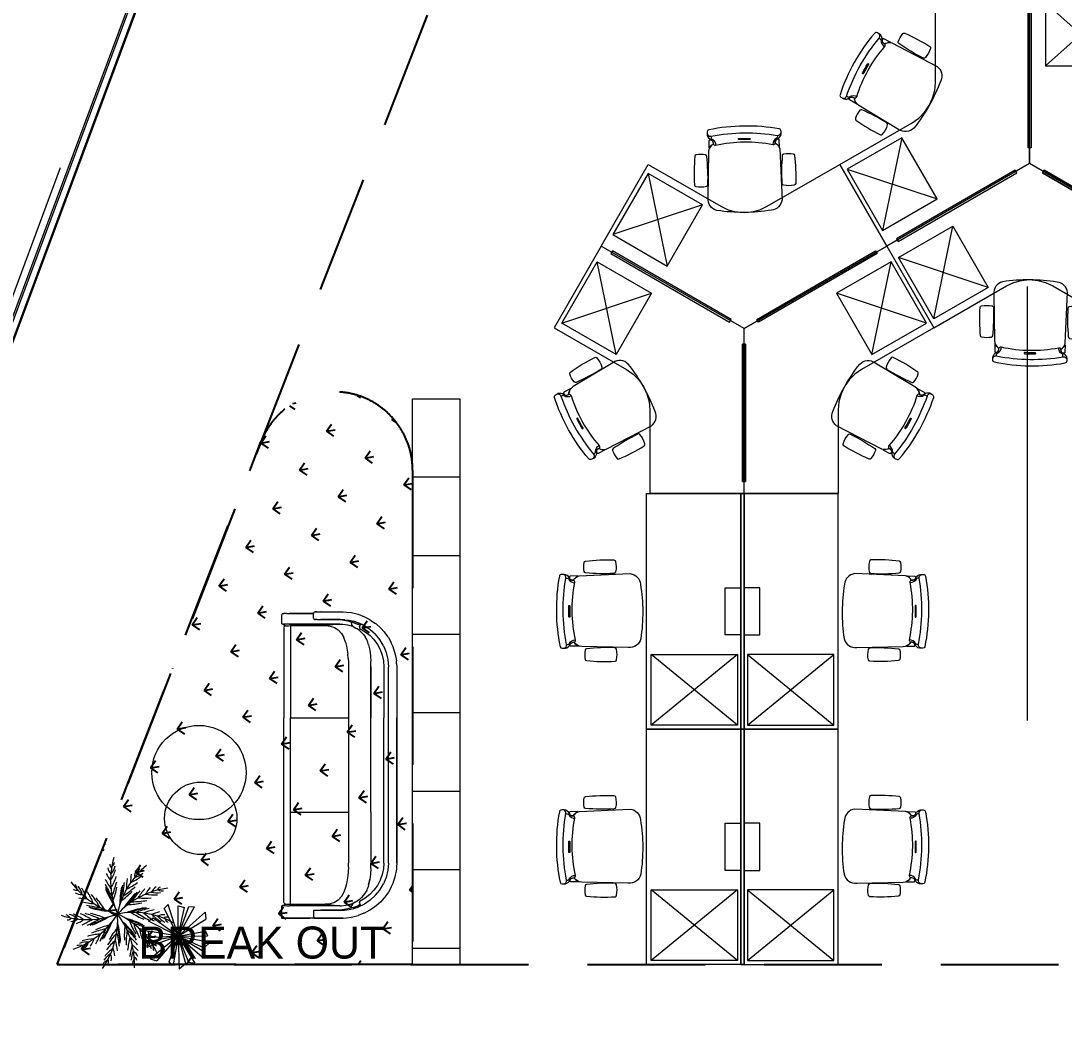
# Model space of a CAD drawing. Header units: millimetres. Extents: x -774950 to -670403, y -1165325 to -1109738.
# Drawn here: x -759968 to -753325, y -1148810 to -1142332 of the extents above; entities that cross this region are included whole.
import ezdxf

# ---------------------------------------------------------------- set-up
doc = ezdxf.new("R2010")
doc.units = ezdxf.units.MM
doc.header["$LTSCALE"] = 3000
doc.header["$MEASUREMENT"] = 0
for name, pattern in [('DASHED2', [0.375, 0.25, -0.125]), ('HIDDEN', [0.375, 0.25, -0.125]), ('HIDDENX2', [0.75, 0.5, -0.25])]:
    doc.linetypes.add(name, pattern=pattern)
doc.layers.get('0').update_dxf_attribs({"linetype": 'CONTINUOUS'})
for name, color, linetype, lineweight in [('A-Bushes', 75, 'CONTINUOUS', 0), ('A-FURN-LOOSE', 24, 'CONTINUOUS', 18), ('A-INDOOR PLANTS', 84, 'CONTINUOUS', 5), ('AI-FURN', 7, 'CONTINUOUS', 20), ('FURNITURE_MODULAR', 20, 'CONTINUOUS', 18), ('I- FURN', 251, 'CONTINUOUS', 9), ('PR-LINE', 8, 'DASHED2', 9), ('T-LAYOUT', 7, 'CONTINUOUS', 13)]:
    doc.layers.add(name, color=color, linetype=linetype, lineweight=lineweight)
doc.layers.add('HATCH', color=8, linetype='CONTINUOUS')
doc.layers.add('PR- GLASS', color=7, linetype='CONTINUOUS', lineweight=9, true_color=0x0505ff)
doc.layers.add('PR-FULL HT', color=7, linetype='CONTINUOUS', lineweight=13, true_color=0x6e3e30)
doc.styles.add('CENTURY GOTHIC', font='GOTHIC.TTF')

# ---------------------------------------------------------------- blocks, each defined once
blk = doc.blocks.new('*U129')
at = {"layer": 'PR- GLASS', "elevation": 0}
blk.add_lwpolyline([(-76166.4, -32840.5), (-76166.4, -32852.5), (-84315.9, -32852.5), (-84315.9, -32840.5)], close=True, dxfattribs=at)
at = {"layer": 'PR-LINE', "ltscale": 5, "elevation": 0}
blk.add_lwpolyline([(-84351.9, -32796.5), (-84351.9, -32896.5), (-76130.4, -32896.5), (-76130.4, -32796.5)], close=True, dxfattribs=at)
blk = doc.blocks.new('CHAIR - STEELCASE - LETSB')
at = {"layer": 'I- FURN', "color": 24, "lineweight": 9}
for points in [[(-369.7, 257.7, -0.089353), (-369.7, 316.7, -0.334929), (-360.7, 325, -0.034973), (-179.6, 330.4, -0.382328), (-169.8, 320.9, -0.10237), (-169.8, 253.5, -0.318036), (-179.6, 244.3, -0.036857), (-360.8, 249.5, -0.333729)], [(-369.7, -242.2, 0.089353), (-369.7, -301.1, 0.334929), (-360.7, -309.4, 0.034973), (-179.6, -314.8, 0.382328), (-169.8, -305.4, 0.10237), (-169.8, -237.9, 0.318036), (-179.6, -228.8, 0.036857), (-360.7, -233.9, 0.333729)]]:
    blk.add_lwpolyline(points, format="xyb", close=True, dxfattribs=at)
at = {"layer": 'I- FURN'}
blk.add_lwpolyline([(-513.5, 241.7, 0.34479), (-528.5, 230.1, 0.096497), (-528.2, -218.5, 0.361045), (-515.8, -228.9), (-494.1, -229.1, 0.246071), (-466.3, -205.4, -0.226994), (-446.1, -191.1), (-439.9, -191, 0.417254), (-429.7, -177.1, -0.104406), (-430, 188.5, 0.398452), (-439.2, 203.5, -0.367565), (-466.2, 218, 0.274839), (-496.7, 241.7)], format="xyb", close=True, dxfattribs=at)
at = {"layer": 'I- FURN', "color": 24, "lineweight": 9}
for points in [[(-507.6, -229.1, 0.46809), (-487.6, -205.2, -0.090711), (-487.6, 217.9, 0.462177), (-507.1, 241.7, -100.177069)], [(-487.6, 217.3), (-478, 217.2, -0.321496), (-468.6, 210.4, 0.282757), (-430, 188, -1.025051)], [(-487.6, -205.2), (-478, -205.1, 0.321496), (-468.6, -198.3, -0.282757), (-430, -175.9, 1.025051)]]:
    blk.add_lwpolyline(points, format="xyb", dxfattribs=at)
at = {"layer": 'I- FURN', "color": 8, "lineweight": 5}
blk.add_lwpolyline([(-463.6, 213.4, 0.188155), (-445.3, 203.4), (-439.2, 203.5, -0.15219), (-410.1, 228.9, 0.211085), (-413.9, 230.4), (-459.5, 228.7, 0.414214), (-464.3, 223.4)], format="xyb", close=True, dxfattribs=at)
at = {"layer": 'I- FURN'}
blk.add_lwpolyline([(-95, -228.5), (-390.3, -219.7, -0.232948), (-439.9, -191, 0.417374), (-429.7, -177.1, -0.10441), (-430, 188.5, 0.39834), (-439.2, 203.5, -0.21659), (-401.4, 231.2), (-77.6, 241.7, -0.366213), (-12.8, 173.3, -0.077985), (-14.2, -173.2, -0.376278), (-95, -228.5)], format="xyb", dxfattribs=at)
at = {"layer": 'I- FURN', "color": 8, "lineweight": 5}
for points in [[(-215.9, 237.2), (-213.8, 243.3)], [(-183.7, 244.2), (-185.7, 238.2)], [(-218.5, -224.8), (-217.4, -227.7)], [(-187.7, -228.5), (-188.6, -225.7)]]:
    blk.add_lwpolyline(points, dxfattribs=at)
for points in [[(-471.1, -25, -0.007805), (-471.1, 37.1, -0.087218), (-470, 42.7, -0.229267), (-469.3, 43.4), (-465.8, 43.4, -0.210582), (-464.1, 37.7, 0.008162), (-464.2, -24.4, -0.166545), (-465.4, -30.6, -0.375811), (-465.9, -30.7), (-469.2, -30.7, -0.246214), (-470.7, -28.4, 0.024513), (-471.1, -25, -1.199362)], [(-446.1, -191.1), (-439.9, -191, 0.15219), (-409.9, -215.2, -0.211085), (-413.6, -216.9), (-459.2, -216.9, -0.414214), (-464.3, -211.8), (-463.9, -201.8)]]:
    blk.add_lwpolyline(points, format="xyb", dxfattribs=at)
blk = doc.blocks.new('PWP_120 Workstation_3PAX')
for points in [[(0, 0), (1050, 0), (1050, 600), (517.7, 600), (466.2, 604.5), (416.2, 617.9), (369.4, 639.7), (327, 669.4), (290.4, 706), (260.8, 748.3), (-5.4, 1209.3), (-525, 909.3), (0, 0)], [(0, 0), (-525, -909.3), (-1044.6, -609.3), (-778.5, -148.3), (-756.6, -101.5), (-743.2, -51.5), (-738.7, 0), (-743.2, 51.5), (-756.6, 101.5), (-778.5, 148.3), (-1044.6, 609.3), (-525, 909.3), (0, 0)], [(-495.2, 837.7), (-58.7, 81.6), (-41.3, 91.6), (-477.9, 847.7)], [(-477.9, 847.7), (-41.3, 91.6), (-58.7, 81.6), (-495.2, 837.7)], [(973.1, 10), (100, 10), (100, -10), (973.1, -10)], [(0, 0), (1050, 0), (1050, -600), (517.7, -600), (466.2, -604.5), (416.2, -617.9), (369.4, -639.8), (327, -669.4), (290.4, -706), (260.8, -748.4), (-5.4, -1209.3), (-525, -909.3), (0, 0)], [(-495.2, -837.7), (-58.7, -81.6), (-41.3, -91.6), (-477.9, -847.7)]]:
    blk.add_lwpolyline(points, close=True)
for points in [[(-525, 909.3), (-5.4, 1209.3)], [(-525, 909.3), (-1044.6, 609.3)], [(1050, 0), (1050, 600)], [(1050, 0), (1050, -600)], [(-525, -909.3), (-1044.6, -609.3)]]:
    blk.add_lwpolyline(points)
at = {"color": 8, "lineweight": 5}
for points in [[(623.1, 100), (623.1, 550), (1023.1, 550), (1023.1, 100)], [(623.1, -100), (623.1, -550), (1023.1, -550), (1023.1, -100)], [(-398.1, -489.6), (-787.9, -264.6), (-987.9, -611), (-598.1, -836)]]:
    blk.add_lwpolyline(points, close=True, dxfattribs=at)
for points in [[(1023.1, 550), (623.1, 100)], [(623.1, 550), (1023.1, 100)], [(1023.1, -550), (623.1, -100)], [(623.1, -550), (1023.1, -100)], [(-787.9, -264.6), (-598.1, -836)], [(-987.9, -611), (-398.1, -489.6)]]:
    blk.add_lwpolyline(points, dxfattribs=at)
at = {"xscale": -1, "rotation": 59.25252341733501}
blk.add_blockref('CHAIR - STEELCASE - LETSB', (368.8, 641.1), dxfattribs=at)
for p, rotation in [((-739.6, 1.2), 0.7474006020673192), ((368.8, -641.1), 120.747476582665)]:
    blk.add_blockref('CHAIR - STEELCASE - LETSB', p, dxfattribs=dict(rotation=rotation))
blk = doc.blocks.new('FURNITURE - WORKSTATION - 1500 x 675')
at = {"layer": 'I- FURN', "color": 8, "linetype": 'HIDDENX2'}
for p, q in [((25, -41.1), (475, -591.1)), ((475, -41.1), (25, -591.1))]:
    blk.add_line(p, q, dxfattribs=at)
at = {"layer": 'I- FURN', "color": 8}
for points in [[(0, -20), (1500, -20), (1500, 0), (0, 0)], [(600, -20), (600, -120), (900, -120), (900, -20)]]:
    blk.add_lwpolyline(points, close=True, dxfattribs=at)
at = {"layer": 'I- FURN'}
blk.add_lwpolyline([(0, -620), (1500, -620), (1500, -20), (0, -20)], close=True, dxfattribs=at)
at = {"layer": 'I- FURN', "color": 8, "linetype": 'HIDDENX2'}
blk.add_lwpolyline([(475, -41.1), (25, -41.1), (25, -591.1), (475, -591.1)], close=True, dxfattribs=at)
at = {"layer": 'I- FURN', "xscale": -1, "rotation": 269.3964648246712}
blk.add_blockref('CHAIR - STEELCASE - LETSB', (748.4, -645), dxfattribs=at)
blk = doc.blocks.new('DFTY')
at = {"layer": 'FURNITURE_MODULAR'}
for p, q in [((38158908.2, 16367.3), (38158908.2, 16573.9)), ((38158978.5, 16573.9), (38158908.2, 16573.9)), ((38158908.2, 16573.9), (38158908.2, 16394.2)), ((38158982.5, 16573.5), (38158978.5, 16573.9)), ((38158985.6, 16571.2), (38158982.5, 16573.5)), ((38158987.6, 16568), (38158985.6, 16571.2)), ((38158987.6, 16553.1), (38158987.2, 16540.2)), ((38158987.6, 16568), (38158988.4, 16564.1)), ((38158988, 16561.8), (38158987.6, 16553.1)), ((38158988, 16561.8), (38158988.4, 16564.1)), ((38158988, 16561.8), (38158997.8, 16548.4)), ((38158997.4, 16546), (38158997, 16539.4)), ((38158997.8, 16548.4), (38158997.4, 16546)), ((38158997.8, 16548.4), (38158999.4, 16553.1)), ((38159002.9, 16556.7), (38158999.4, 16553.1)), ((38159008, 16558.2), (38159002.9, 16556.7)), ((38159008, 16558.2), (38159582.6, 16558.2)), ((38159584.6, 16558.2), (38160182.4, 16558.2)), ((38160759, 16558.2), (38160182.4, 16558.2)), ((38160764.1, 16556.7), (38160759, 16558.2)), ((38160767.6, 16553.1), (38160764.1, 16556.7)), ((38160769.2, 16548.4), (38160767.6, 16553.1)), ((38160768.8, 16550), (38160779.4, 16568)), ((38160769.6, 16546), (38160769.2, 16548.4)), ((38160769.6, 16546), (38160770, 16539.4)), ((38160778.6, 16564.1), (38160779.4, 16568)), ((38160779, 16561.8), (38160778.6, 16564.1)), ((38160779.4, 16553.1), (38160779, 16561.8)), ((38160779.4, 16568), (38160781.4, 16571.2)), ((38160779.8, 16540.2), (38160779.4, 16553.1)), ((38160784.9, 16573.5), (38160781.4, 16571.2)), ((38160788.4, 16573.9), (38160784.9, 16573.5)), ((38160836.4, 16573.9), (38160788.4, 16573.9)), ((38160841.1, 16572.8), (38160836.4, 16573.9)), ((38160843.4, 16570.8), (38160841.1, 16572.8)), ((38160845, 16569.2), (38160843.4, 16570.8)), ((38160845.4, 16568.4), (38160845, 16569.2)), ((38160846.2, 16566.1), (38160845.4, 16568.4)), ((38160846.2, 16566.1), (38160846.6, 16562.9)), ((38160846.6, 16563.7), (38160847, 16560.2)), ((38160847.4, 16553.1), (38160847, 16560.2)), ((38160847.7, 16540.2), (38160847.4, 16553.1)), ((38158987.2, 16540.2), (38158987.2, 16524.1)), ((38158987.2, 16203.2), (38158987.2, 16524.1)), ((38158987.2, 16203.2), (38158987.2, 16524.1)), ((38158997, 16528.8), (38158996.6, 16516.6)), ((38158996.6, 16516.6), (38158996.6, 16295.1)), ((38158996.6, 16516.6), (38158996.6, 16295.1)), ((38158996.6, 16515.8), (38159582.6, 16515.8)), ((38158997, 16539.4), (38158997, 16528.8)), ((38159582.6, 16515.8), (38159582.6, 16148.2)), ((38159584.6, 16515.8), (38160182.4, 16515.8)), ((38160770.4, 16515.8), (38160182.4, 16515.8)), ((38160182.4, 16515.8), (38160182.4, 16148.2)), ((38160770, 16539.4), (38160770, 16528.8)), ((38160770, 16528.8), (38160770.4, 16516.6)), ((38160770.4, 16516.6), (38160770.8, 16291.9)), ((38160770.4, 16516.6), (38160770.8, 16291.9)), ((38160779.8, 16524.1), (38160779.8, 16540.2)), ((38160779.8, 16523.7), (38160779.8, 16524.4)), ((38160779.8, 16524.1), (38160779.8, 16203.2)), ((38160779.8, 16203.2), (38160779.8, 16524.1)), ((38160847.7, 16540.2), (38160847.7, 16524.1)), ((38160847.7, 16524.1), (38160847.7, 16370.1)), ((38160847.7, 16370.1), (38160847.7, 16524.1)), ((38158908.2, 16367.3), (38158910.2, 16367.3)), ((38158908.2, 16367.3), (38158908.2, 16181.6)), ((38158908.2, 16181.6), (38158908.2, 16367.3)), ((38158915.7, 16367.3), (38158910.2, 16367.3)), ((38158915.7, 16367.3), (38158923.2, 16367.3)), ((38158923.2, 16367.3), (38158958.1, 16367.3)), ((38158958.1, 16367.3), (38158958.5, 16322.6)), ((38160809.6, 16365.4), (38160808.5, 16360.3)), ((38160808.5, 16360.3), (38160808.5, 16359.1)), ((38160808.5, 16359.1), (38160808.5, 16359.5)), ((38160808.5, 16356.3), (38160808.5, 16359.1)), ((38160808.5, 16348.5), (38160808.5, 16356.3)), ((38160808.5, 16348.5), (38160808.5, 16336.7)), ((38160813.6, 16368.9), (38160809.6, 16365.4)), ((38160818.3, 16370.1), (38160813.6, 16368.9)), ((38160818.3, 16370.1), (38160848.5, 16370.1)), ((38160853.6, 16368.9), (38160848.5, 16370.1)), ((38160857.2, 16365.4), (38160853.6, 16368.9)), ((38160858.7, 16360.3), (38160857.2, 16365.4)), ((38160858.7, 16359.1), (38160858.7, 16360.3)), ((38160858.7, 16360.3), (38160858.7, 16359.1)), ((38160858.7, 16359.1), (38160858.7, 16359.5)), ((38160858.7, 16356.3), (38160858.7, 16359.1)), ((38160858.7, 16359.1), (38160858.7, 16356.3)), ((38160858.7, 16348.5), (38160858.7, 16356.3)), ((38160858.7, 16356.3), (38160858.7, 16348.5)), ((38160858.7, 16348.5), (38160858.7, 16336.7)), ((38160858.7, 16348.5), (38160858.7, 16336.7)), ((38158958.5, 16200.8), (38158958.5, 16322.6)), ((38158958.5, 16200.8), (38158958.5, 16322.6)), ((38158958.5, 16320.2), (38158958.5, 16223.6)), ((38158996.2, 16291.9), (38158987.2, 16203.2)), ((38158996.2, 16291.9), (38158996.6, 16295.1)), ((38158999.4, 16264), (38158996.2, 16291.9)), ((38160770.8, 16291.9), (38160767.6, 16264)), ((38160779.8, 16203.2), (38160770.8, 16291.9)), ((38160808.5, 16336.7), (38160808.5, 16322.6)), ((38160808.5, 16322.2), (38160808.5, 16323)), ((38160808.5, 16322.6), (38160808.5, 16200.8)), ((38160808.5, 16322.6), (38160808.5, 16200.8)), ((38160808.5, 16319.8), (38160808.5, 16320.6)), ((38160808.5, 16223.6), (38160808.5, 16320.2)), ((38160858.7, 16336.7), (38160858.7, 16322.6)), ((38160858.7, 16336.7), (38160858.7, 16322.6)), ((38160858.7, 16322.2), (38160858.7, 16323)), ((38160858.7, 16322.6), (38160858.7, 16181.6)), ((38160858.7, 16322.6), (38160858.7, 16181.6)), ((38158958.5, 16223.6), (38158958.5, 16224)), ((38158960.5, 16187.4), (38158958.5, 16223.6)), ((38158958.5, 16223.6), (38158958.5, 16200.8)), ((38159008.4, 16237.3), (38158999.4, 16264)), ((38159023.3, 16213.4), (38159008.4, 16237.3)), ((38159046.1, 16192.6), (38159023.3, 16213.4)), ((38160720.9, 16192.6), (38160743.7, 16213.4)), ((38160758.6, 16237.3), (38160743.7, 16213.4)), ((38160767.6, 16264), (38160758.6, 16237.3)), ((38160808.5, 16223.6), (38160806.5, 16187.4)), ((38160808.5, 16223.6), (38160808.5, 16224)), ((38160808.5, 16200.8), (38160808.5, 16223.6)), ((38158908.2, 16181.2), (38158908.2, 16181.9)), ((38158908.2, 16181.9), (38158908.2, 16181.2)), ((38158908.2, 16181.6), (38158910.2, 16160.3)), ((38158910.2, 16160.3), (38158913.7, 16128.9)), ((38158958.5, 16200.4), (38158958.5, 16201.2)), ((38158958.5, 16200.4), (38158958.5, 16201.2)), ((38158958.5, 16201.2), (38158958.5, 16200.4)), ((38158958.5, 16200.8), (38158958.9, 16172.9)), ((38158958.9, 16172.9), (38158962.8, 16143.1)), ((38158966.4, 16152.1), (38158960.5, 16187.4)), ((38158962.8, 16143.1), (38158969.1, 16114.4)), ((38158975.8, 16117.5), (38158966.4, 16152.1)), ((38158987.2, 16203.2), (38158986.8, 16192.6)), ((38158986.8, 16192.6), (38158989.5, 16165.4)), ((38158991.1, 16154.8), (38158989.5, 16165.4)), ((38158997.8, 16132.8), (38158991.1, 16154.8)), ((38159072.8, 16176.8), (38159046.1, 16192.6)), ((38159101.9, 16165.8), (38159072.8, 16176.8)), ((38159126.6, 16160.3), (38159101.9, 16165.8)), ((38159151.8, 16155.2), (38159126.6, 16160.3)), ((38159177.3, 16151.7), (38159151.8, 16155.2)), ((38159204.4, 16149.3), (38159177.3, 16151.7)), ((38159231.5, 16148.2), (38159204.4, 16149.3)), ((38159231.5, 16148.2), (38159258.6, 16148.2)), ((38159582.6, 16148.2), (38159258.6, 16148.2)), ((38160182.4, 16148.2), (38159582.6, 16148.2)), ((38160508.8, 16148.2), (38160182.4, 16148.2)), ((38160535.9, 16148.2), (38160508.8, 16148.2)), ((38160562.6, 16149.3), (38160535.9, 16148.2)), ((38160562.6, 16149.3), (38160589.7, 16151.7)), ((38160615.2, 16155.2), (38160589.7, 16151.7)), ((38160640.4, 16160.3), (38160615.2, 16155.2)), ((38160665.1, 16165.8), (38160640.4, 16160.3)), ((38160665.1, 16165.8), (38160694.2, 16176.8)), ((38160720.9, 16192.6), (38160694.2, 16176.8)), ((38160775.9, 16154.8), (38160768.4, 16129.7)), ((38160779.4, 16182.7), (38160775.9, 16154.8)), ((38160779.8, 16203.2), (38160779.4, 16182.7)), ((38160779.8, 16203.2), (38160779.4, 16182.7)), ((38160800.6, 16152.1), (38160791.2, 16117.5)), ((38160804.2, 16143.1), (38160797.9, 16114.8)), ((38160806.5, 16187.4), (38160800.6, 16152.1)), ((38160807.7, 16171.7), (38160804.2, 16143.1)), ((38160808.5, 16200.8), (38160807.7, 16171.7)), ((38160807.7, 16171.7), (38160808.5, 16200.8)), ((38160808.5, 16200.4), (38160808.5, 16201.2)), ((38160808.5, 16201.2), (38160808.5, 16200.4)), ((38160856.8, 16160.3), (38160853.2, 16128.9)), ((38160858.7, 16181.6), (38160856.8, 16160.3)), ((38160858.7, 16181.2), (38160858.7, 16181.9)), ((38160858.7, 16181.9), (38160858.7, 16181.2)), ((38160858.7, 16181.2), (38160858.7, 16181.9)), ((38158913.7, 16128.5), (38158913.7, 16129.3)), ((38158913.7, 16129.3), (38158913.7, 16128.5)), ((38158913.7, 16128.9), (38158916.1, 16119.1)), ((38158916.1, 16119.1), (38158924.3, 16086.1)), ((38158938.5, 16048.8), (38158924.3, 16086.1)), ((38158978.1, 16086.9), (38158969.1, 16114.4)), ((38158969.1, 16114.4), (38158978.1, 16086.9)), ((38158972.3, 16130.1), (38158972.7, 16130.1)), ((38158972.7, 16130.1), (38158972.3, 16130.1)), ((38158972.7, 16130.1), (38158977, 16130.1)), ((38158975.8, 16117.5), (38158988.8, 16084.1)), ((38158975.8, 16117.5), (38158988.8, 16084.1)), ((38158987.2, 16127.7), (38158977, 16130.1)), ((38158996.6, 16046.4), (38158978.1, 16086.9)), ((38158996.2, 16123), (38158987.2, 16127.7)), ((38158996.2, 16123), (38158987.2, 16127.7)), ((38158988.8, 16084.1), (38158988.8, 16084.5)), ((38158988.8, 16084.5), (38158988.8, 16084.1)), ((38158988.8, 16084.1), (38158994.3, 16073.9)), ((38158994.3, 16073.9), (38158988.8, 16084.1)), ((38159003.3, 16077.1), (38158989.9, 16072)), ((38158999.4, 16120.3), (38158996.2, 16123)), ((38158997.8, 16132.8), (38159006.6, 16111.1)), ((38159006.8, 16110.9), (38158999.4, 16120.3)), ((38159005.6, 16077.9), (38159003.3, 16077.1)), ((38159005.6, 16077.9), (38159007.6, 16077.9)), ((38159008, 16108.9), (38159006.8, 16110.9)), ((38159006.8, 16110.9), (38159008, 16108.9)), ((38159011.1, 16077.1), (38159007.6, 16077.9)), ((38159016.6, 16092.8), (38159008, 16108.9)), ((38159008, 16108.9), (38159016.6, 16092.8)), ((38159014.3, 16075.1), (38159011.1, 16077.1)), ((38159027.2, 16077.5), (38159016.6, 16092.8)), ((38159039.4, 16063.7), (38159027.2, 16077.5)), ((38160727.6, 16063.7), (38160739.7, 16077.5)), ((38160739.7, 16077.5), (38160750.3, 16092.8)), ((38160750.3, 16092.8), (38160759, 16108.9)), ((38160759, 16108.9), (38160750.3, 16092.8)), ((38160755.8, 16077.1), (38160752.7, 16075.1)), ((38160759.4, 16077.9), (38160755.8, 16077.1)), ((38160767.6, 16120.3), (38160759, 16108.9)), ((38160759, 16108.9), (38160760.2, 16110.9)), ((38160761.7, 16077.9), (38160759.4, 16077.9)), ((38160760.2, 16110.9), (38160768.4, 16129.7)), ((38160761.7, 16077.9), (38160763.7, 16077.1)), ((38160763.7, 16077.1), (38160777, 16072)), ((38160767.6, 16120.3), (38160770.8, 16123)), ((38160788.8, 16086.9), (38160770.4, 16046.4)), ((38160770.4, 16046.4), (38160788.8, 16086.9)), ((38160770.8, 16123), (38160779.8, 16127.7)), ((38160772.7, 16073.9), (38160778.2, 16084.1)), ((38160791.2, 16117.5), (38160778.2, 16084.1)), ((38160791.2, 16117.5), (38160778.2, 16084.1)), ((38160790.4, 16130.1), (38160779.8, 16127.7)), ((38160788.8, 16086.9), (38160797.9, 16114.8)), ((38160797.9, 16114.8), (38160788.8, 16086.9)), ((38160794.3, 16130.1), (38160790.4, 16130.1)), ((38160794.7, 16130.1), (38160794.3, 16130.1)), ((38160794.3, 16130.1), (38160794.7, 16130.1)), ((38160842.6, 16086.1), (38160826.9, 16045.3)), ((38160850.9, 16119.1), (38160842.6, 16086.1)), ((38160853.2, 16128.9), (38160850.9, 16119.1)), ((38158940.1, 16045.3), (38158938.5, 16048.8)), ((38158955.4, 16015.4), (38158940.1, 16045.3)), ((38158960.9, 16006.4), (38158955.4, 16015.4)), ((38158988, 16070.4), (38158986.4, 16068.8)), ((38158988.8, 16071.2), (38158988, 16070.4)), ((38158989.9, 16072), (38158988.8, 16071.2)), ((38159021.4, 16009.1), (38158996.6, 16046.4)), ((38159014.3, 16075.1), (38159016.2, 16072.4)), ((38159035.1, 16040.5), (38159016.2, 16072.4)), ((38159053.2, 15974.6), (38159021.4, 16009.1)), ((38159058.7, 16011.1), (38159035.1, 16040.5)), ((38159053.2, 16051.2), (38159039.4, 16063.7)), ((38159068.1, 16040.5), (38159053.2, 16051.2)), ((38159085.8, 15985.2), (38159058.7, 16011.1)), ((38159084.2, 16031.5), (38159068.1, 16040.5)), ((38159084.2, 16031.5), (38159101.5, 16024.4)), ((38159119.2, 16019.3), (38159101.5, 16024.4)), ((38159119.2, 16019.3), (38159153.7, 16012.3)), ((38159153.7, 16012.3), (38159119.2, 16019.3)), ((38159188.3, 16007.9), (38159153.7, 16012.3)), ((38160613.3, 16012.3), (38160578.7, 16007.9)), ((38160647.8, 16019.3), (38160613.3, 16012.3)), ((38160647.8, 16019.3), (38160665.5, 16024.4)), ((38160665.5, 16024.4), (38160682.8, 16031.5)), ((38160707.5, 16010.3), (38160681.2, 15985.2)), ((38160682.8, 16031.5), (38160698.9, 16040.5)), ((38160713.8, 16051.2), (38160698.9, 16040.5)), ((38160731.9, 16040.5), (38160707.5, 16010.3)), ((38160727.6, 16063.7), (38160713.8, 16051.2)), ((38160746, 16009.1), (38160715, 15975.3)), ((38160750.7, 16072.4), (38160731.9, 16040.5)), ((38160770.4, 16046.4), (38160746, 16009.1)), ((38160752.7, 16075.1), (38160750.7, 16072.4)), ((38160778.2, 16071.2), (38160777, 16072)), ((38160779, 16070.4), (38160778.2, 16071.2)), ((38160780.4, 16068.4), (38160779, 16070.4)), ((38160811.2, 16015.8), (38160806.1, 16006.4)), ((38160826.9, 16045.3), (38160811.2, 16015.8)), ((38158979.7, 15978.9), (38158960.9, 16006.4)), ((38158986, 15970.6), (38158979.7, 15978.9)), ((38158986, 15970.6), (38158979.7, 15978.9)), ((38159011.9, 15942), (38158986, 15970.6)), ((38159053.2, 15974.6), (38159085.4, 15947.9)), ((38159085.4, 15947.9), (38159125.4, 15924.4)), ((38159116, 15963.6), (38159085.8, 15985.2)), ((38159149.4, 15945.9), (38159116, 15963.6)), ((38159184.7, 15932.9), (38159149.4, 15945.9)), ((38159223.2, 16005.6), (38159188.3, 16007.9)), ((38159223.2, 16005.6), (38159258.6, 16005.6)), ((38159582.6, 16005.6), (38159258.6, 16005.6)), ((38159582.6, 16005.6), (38159258.6, 16005.6)), ((38159582.6, 16005.6), (38160182.4, 16005.6)), ((38159582.6, 16005.6), (38160182.4, 16005.6)), ((38160508.8, 16005.6), (38160182.4, 16005.6)), ((38160182.4, 16005.6), (38160508.8, 16005.6)), ((38160508.8, 16005.6), (38160543.7, 16005.6)), ((38160578.7, 16007.9), (38160543.7, 16005.6)), ((38160617.6, 15945.9), (38160581.8, 15932.9)), ((38160651, 15963.6), (38160617.6, 15945.9)), ((38160641.1, 15924.3), (38160681.6, 15947.9)), ((38160681.2, 15985.2), (38160651, 15963.6)), ((38160681.6, 15947.9), (38160715, 15975.3)), ((38160781, 15970.6), (38160755.1, 15942)), ((38160786.9, 15978.9), (38160781, 15970.6)), ((38160781, 15970.6), (38160786.9, 15978.9)), ((38160806.1, 16006.4), (38160786.9, 15978.9)), ((38159036.3, 15920.4), (38159011.9, 15942)), ((38159041.4, 15916), (38159036.3, 15920.4)), ((38159065.3, 15898.8), (38159041.4, 15916)), ((38159073.2, 15893.7), (38159065.3, 15898.8)), ((38159096.4, 15880.7), (38159073.2, 15893.7)), ((38159107.4, 15874.8), (38159096.4, 15880.7)), ((38159167.5, 15907), (38159125.4, 15924.3)), ((38159212.6, 15896.8), (38159167.5, 15907)), ((38159221.3, 15925.1), (38159184.7, 15932.9)), ((38159258.6, 15893.3), (38159212.6, 15896.8)), ((38159258.6, 15922.3), (38159221.3, 15925.1)), ((38159258.6, 15922.3), (38159582.6, 15922.3)), ((38159258.6, 15893.3), (38159582.6, 15893.3)), ((38159582.6, 15922.3), (38160182.4, 15922.3)), ((38159582.6, 15893.3), (38160182.4, 15893.3)), ((38160508.4, 15922.3), (38160182.4, 15922.3)), ((38160182.4, 15893.3), (38160508.8, 15893.3)), ((38160545.7, 15925.1), (38160508.8, 15922.3)), ((38160554.7, 15896.8), (38160508.8, 15893.3)), ((38160581.8, 15932.9), (38160545.7, 15925.1)), ((38160599.5, 15907), (38160554.7, 15896.8)), ((38160641.1, 15924.3), (38160599.5, 15907)), ((38160670.6, 15880.7), (38160659.6, 15874.8)), ((38160693.8, 15893.7), (38160670.6, 15880.7)), ((38160701.6, 15899.1), (38160693.8, 15893.7)), ((38160725.6, 15916), (38160701.6, 15899.1)), ((38160730.7, 15920.4), (38160725.6, 15916)), ((38160755.1, 15942), (38160730.7, 15920.4)), ((38159129, 15865.8), (38159107.4, 15874.8)), ((38159143.5, 15859.9), (38159129, 15865.8)), ((38159163.1, 15854), (38159143.5, 15859.9)), ((38159181.2, 15849.3), (38159163.1, 15854)), ((38159198.5, 15846.1), (38159181.2, 15849.3)), ((38159219.7, 15842.6), (38159198.5, 15846.1)), ((38159234.2, 15841.8), (38159219.7, 15842.6)), ((38159258.6, 15840.6), (38159234.2, 15841.8)), ((38159582.6, 15840.6), (38159258.6, 15840.6)), ((38159258.6, 15840.6), (38159582.6, 15840.6)), ((38160182.4, 15840.6), (38159582.6, 15840.6)), ((38159582.6, 15840.6), (38160182.4, 15840.6)), ((38160508.8, 15840.6), (38160182.4, 15840.6)), ((38160508.8, 15840.6), (38160182.4, 15840.6)), ((38160528, 15841.4), (38160508.8, 15840.6)), ((38160528, 15841.4), (38160508.8, 15840.6)), ((38160528, 15841.4), (38160547.3, 15842.6)), ((38160568.5, 15846.1), (38160547.3, 15842.6)), ((38160585.8, 15849.3), (38160568.5, 15846.1)), ((38160623.5, 15859.9), (38160585.8, 15849.3)), ((38160638, 15865.8), (38160623.5, 15859.9)), ((38160659.6, 15874.8), (38160638, 15865.8))]:
    blk.add_line(p, q, dxfattribs=at)
blk = doc.blocks.new('y')
at = {"layer": 'A-INDOOR PLANTS'}
for p, q in [((283775.5, -12368.5), (283745.4, -12384.7)), ((283751.9, -12546.1), (283775.5, -12368.5)), ((283696.8, -12419.1), (283672.7, -12424.3)), ((283751.9, -12546.1), (283696.8, -12419.1)), ((283751.9, -12546.1), (283745.4, -12384.7)), ((283751.9, -12546.1), (283826.7, -12398.3)), ((283751.9, -12546.1), (283843.9, -12420)), ((283843.9, -12420), (283826.7, -12398.3)), ((283637.2, -12430.6), (283631.8, -12471.4)), ((283751.9, -12546.1), (283631.8, -12471.4)), ((283751.9, -12546.1), (283637.2, -12430.6)), ((283751.9, -12546.1), (283672.7, -12424.3)), ((283751.9, -12546.1), (283851.6, -12440.7)), ((283751.9, -12546.1), (283876.1, -12462.5)), ((283876.1, -12462.5), (283851.6, -12440.7)), ((283625.4, -12486.2), (283599.2, -12503.6)), ((283751.9, -12546.1), (283599.2, -12503.6)), ((283751.9, -12546.1), (283625.4, -12486.2)), ((283751.9, -12546.1), (283909.6, -12499.8)), ((283903.1, -12527.2), (283909.6, -12499.8)), ((283751.9, -12546.1), (283593.5, -12552.3)), ((283615, -12575.2), (283593.5, -12552.3)), ((283751.9, -12546.1), (283613.7, -12632.1)), ((283751.9, -12546.1), (283615, -12575.2)), ((283751.9, -12546.1), (283617.8, -12591.1)), ((283751.9, -12546.1), (283646.8, -12646.3)), ((283751.9, -12546.1), (283669.1, -12656.9)), ((283751.9, -12546.1), (283708.4, -12701.6)), ((283751.9, -12546.1), (283734, -12724.3)), ((283751.9, -12546.1), (283903.1, -12527.2)), ((283751.9, -12546.1), (283894.7, -12599.2)), ((283751.9, -12546.1), (283894.7, -12627.4)), ((283751.9, -12546.1), (283824.7, -12671.5)), ((283751.9, -12546.1), (283853.5, -12655.9)), ((283751.9, -12546.1), (283812.4, -12689.9)), ((283751.9, -12546.1), (283790.7, -12707)), ((283613.7, -12632.1), (283617.8, -12591.1)), ((283894.7, -12599.2), (283894.7, -12627.4)), ((283669.1, -12656.9), (283646.8, -12646.3)), ((283853.5, -12655.9), (283824.7, -12671.5)), ((283734, -12724.3), (283708.4, -12701.6)), ((283812.4, -12689.9), (283790.7, -12707))]:
    blk.add_line(p, q, dxfattribs=at)
blk = doc.blocks.new('TREE-26')
at = {"color": 94}
for centre, radius, start, end in [((85.1, 33.7), 91.5, 161.8706, 201.5936), ((49.1, 77.3), 91.5, 197.8706, 237.5936), ((2.6, 51.8), 11.3, 182.879, 221.5346), ((-1.9, 54.7), 4.73, 173.7791, 233.0395), ((-54.1, 69.6), 57.6, 326.0526, 338.8318), ((-22.2, 58.7), 22.1, 317.4391, 345.0127), ((-11.3, 60.7), 10.9, 308.4321, 338.3515), ((-33.7, 43.1), 4.73, 209.7791, 269.0395), ((-28.3, 43.5), 11.3, 218.879, 257.5346), ((-44.8, 42.4), 10.9, 344.4321, 14.3515), ((-52.4, 34.4), 22.1, 353.4391, 21.0127), ((-84.7, 24.5), 57.6, 2.0526, 14.8318), ((86.1, 83.7), 108, 204.5673, 211.2107), ((86.1, 92.6), 108, 206.1883, 211.1386), ((-65.6, 66.2), 70.3, 327.5529, 339.111), ((-91.1, 60.7), 94.8, 334.6755, 344.6307), ((79.2, -45.9), 91.5, 110.1725, 149.8955), ((126.1, -10.1), 108, 154.4902, 159.4404), ((42.3, 30.1), 11.3, 131.1808, 169.8364), ((41.8, 35.4), 4.73, 122.081, 181.3414), ((40.6, 46.5), 10.9, 256.734, 286.6534), ((15.2, 125.5), 108, 242.1883, 247.1386), ((20.5, 118.3), 108, 240.5673, 247.2107), ((-92, 15), 70.3, 3.5529, 15.111), ((-109.4, -4.4), 94.8, 10.6755, 20.6307), ((-96.9, -10.4), 87, 13.0347, 23.4268), ((87, 75.4), 108, 202.9483, 211.3077), ((88, 69.9), 108, 201.6825, 211.4019), ((89, 65.8), 108, 200.5186, 211.4981), ((-84.5, 48.6), 87, 337.0347, 347.4268), ((106.7, -29.1), 108, 148.8205, 159.8), ((109.4, -25.8), 108, 149.9844, 159.7037), ((113.1, -21.5), 108, 151.2501, 159.6096), ((119.1, -15.7), 108, 152.8691, 159.5126), ((11.3, 92.6), 70.3, 275.8548, 287.4128), ((21.1, 85.6), 57.6, 274.3545, 287.1337), ((32.3, 53.8), 22.1, 265.741, 293.3146), ((-7.5, 91.2), 91.5, 234.9681, 274.6912), ((-61.3, 6.8), 10.9, 21.5297, 51.4491), ((-62.6, -4.2), 22.1, 30.5366, 58.1102), ((-82.3, -31.5), 57.6, 39.1502, 51.9294), ((-82.5, -43.5), 70.3, 40.6505, 52.2085), ((26.1, 112.1), 108, 238.9483, 247.3077), ((30.1, 108.2), 108, 237.6825, 247.4019), ((33.3, 105.5), 108, 236.5186, 247.4981), ((-14.3, 96.4), 87, 285.3366, 295.7287), ((71.5, -84.4), 108, 114.3202, 125.2997), ((-8.8, 109.1), 94.8, 282.9774, 292.9325), ((75.5, -83.2), 108, 115.4841, 125.2035), ((81, -81.8), 108, 116.7498, 125.1093), ((89.2, -80.4), 108, 118.3688, 125.0123), ((98.1, -79.7), 108, 119.9899, 124.9402), ((51.9, 0.8), 11.3, 96.6805, 135.3361), ((-52.9, 14.1), 4.73, 246.8767, 306.1371), ((-48.8, 17.6), 11.3, 255.9765, 294.6321), ((-63.6, 109.3), 108, 279.2858, 284.2361), ((-55, 106.8), 108, 277.6648, 284.3082), ((-46.8, 105.2), 108, 276.0458, 284.4052), ((-84.6, -69.5), 94.8, 47.7731, 57.7282), ((-71.1, -66.7), 87, 50.1322, 60.5244), ((39.3, -82.7), 91.5, 75.6722, 115.3952), ((42.9, 87.6), 87, 250.8363, 261.2284), ((54.6, 94.9), 94.8, 248.4771, 258.4323), ((61.7, 69.9), 70.3, 241.3545, 252.9126), ((65.8, 58.6), 57.6, 239.8542, 252.6334), ((57.1, 26), 22.1, 231.2407, 258.8143), ((54.5, 5.6), 4.73, 87.5807, 146.8411), ((59.8, 15.3), 10.9, 222.2337, 252.1531), ((-59.7, 69.4), 91.5, 270.9681, 310.6912), ((-87.9, 25.6), 91.5, 304.0339, 343.7569), ((-27.6, -106), 94.8, 83.7731, 93.7282), ((-41.3, 104.5), 108, 274.7801, 284.4994), ((-37, 104.2), 108, 273.6161, 284.5957), ((-18.3, -95.8), 87, 86.1322, 96.5244), ((-99.7, 57.5), 108, 312.0458, 320.4052), ((-94.8, 60.3), 108, 310.7801, 320.4994), ((-91.2, 62.6), 108, 309.6161, 320.5957), ((-89.7, -18), 91.5, 331.6319, 11.355), ((-110.6, 2.6), 108, 342.6819, 353.6614), ((-62, -67.3), 91.5, 7.6319, 47.355), ((-10.6, -90.9), 91.5, 43.6319, 83.355), ((-99.2, -48.9), 108, 10.2799, 21.2595), ((-51.5, -97.9), 108, 46.2799, 57.2595), ((15.8, -109.5), 108, 82.2799, 93.2595), ((-48.9, -101.2), 108, 47.4439, 57.1632), ((97.2, -7), 87, 182.796, 193.1882), ((19.9, -110.6), 108, 83.4439, 93.1632), ((82.8, 51.5), 87, 218.796, 229.1882), ((25.3, -112.3), 108, 84.7096, 93.069), ((96.6, 51.5), 94.8, 216.4368, 226.392), ((33, -115.5), 108, 86.3286, 92.972), ((89.4, 26.5), 70.3, 209.3143, 220.8723), ((-53.6, -30.6), 10.9, 57.5297, 87.4491), ((-51.1, -19.7), 4.73, 282.8767, 342.1371), ((-48.2, -40.2), 22.1, 66.5366, 94.1102), ((-48, -73.9), 57.6, 75.1502, 87.9294), ((-49.8, -14.5), 11.3, 291.9765, 330.6321), ((-115.7, 51), 108, 315.2858, 320.2361), ((-41.1, -83.7), 70.3, 76.6505, 88.2085), ((-107.3, 54), 108, 313.6648, 320.3082), ((34.7, -103.9), 94.8, 116.8388, 126.794), ((36.9, -90.2), 87, 119.198, 129.5901), ((-115, -6.2), 108, 345.1116, 353.471), ((-112.3, -1.2), 108, 343.8458, 353.5652), ((78.9, -76), 94.8, 144.4368, 154.392), ((74.5, -62.8), 87, 146.796, 157.1882), ((-99, -53.1), 108, 11.4439, 21.1632), ((-99, -58.7), 108, 12.7096, 21.069), ((-45.6, -105.7), 108, 48.7096, 57.069), ((108.5, -15.1), 94.8, 180.4368, 190.392), ((87.9, -31.1), 70.3, 173.3143, 184.8723), ((-41.2, -112.8), 108, 50.3286, 56.972), ((40.9, -119.7), 108, 87.9496, 92.8999), ((86.9, 14.7), 57.6, 207.814, 220.5932), ((62.2, -8.2), 22.1, 199.2004, 226.774), ((44.4, -26.9), 11.3, 64.6403, 103.2959), ((49.1, -24.2), 4.73, 55.5404, 114.8009), ((58.8, -18.7), 10.9, 190.1934, 220.1128), ((0, -88.1), 57.6, 108.2159, 120.9952), ((11.2, -92.6), 70.3, 109.7162, 121.2743), ((-124.8, -20.4), 108, 348.3516, 353.3019), ((-119.4, -13.3), 108, 346.7306, 353.374), ((52.8, -76.8), 70.3, 137.3143, 148.8723), ((-99.7, -67.1), 108, 14.3286, 20.972), ((79, -39.1), 57.6, 171.814, 184.5932), ((-37.3, -120.8), 108, 51.9496, 56.8999), ((-28.3, -54.9), 10.9, 90.5954, 120.5148), ((-18.5, -59.9), 22.1, 99.6024, 127.176), ((-32, -44.4), 4.73, 315.9424, 15.2029), ((-33.9, -39.3), 11.3, 325.0423, 3.6979), ((11.4, -61.7), 22.1, 127.2004, 154.774), ((40.9, -78.1), 57.6, 135.814, 148.5932), ((-11.8, -50.5), 11.3, 352.6403, 31.2959), ((-101.2, -75.9), 108, 15.9496, 20.8999), ((45.5, -43.2), 22.1, 163.2004, 190.774), ((20.2, -47.8), 11.3, 28.6403, 67.2959), ((36.6, -49.7), 10.9, 154.1934, 184.1128), ((25.5, -48.5), 4.73, 19.5404, 78.8009), ((0.4, -61.7), 10.9, 118.1934, 148.1128), ((-7.8, -54.2), 4.73, 343.5404, 42.8009)]:
    blk.add_arc(centre, radius, start, end, dxfattribs=at)

msp = doc.modelspace()

# ---------------------------------------------------------------- hatches: boundary and pattern name
at = {"layer": 'HATCH', "linetype": 'Continuous', "true_color": 0x21822d}
h = msp.add_hatch(dxfattribs=at)
h.set_pattern_fill('GRASS', color=97, scale=300, angle=280.28293)
h.set_pattern_definition([(10.282925, (-1180, -97395.51), (170.857352, 246.592306), [56.25, -368.01407]), (325.282925, (-1180, -97395.5), (170.85735, 246.592306), [56.25, -243.75]), (55.282925, (-1180, -97395.5), (-246.592306, 170.85735), [56.25, -243.75])])
edge = h.paths.add_edge_path()
edge.add_line((-757473.3, -1145194), (-757473.3, -1148341.3))
edge.add_line((-757473.3, -1148341.3), (-759735.7, -1148341.3))
edge.add_line((-759735.7, -1148341.3), (-758439.2, -1145012.5))
edge.add_arc((-757973.3, -1145194), 500, 0, 158.72029, ccw=False)

# ---------------------------------------------------------------- linework, layer by layer
at = {"linetype": 'Continuous'}
msp.add_line((-757799.9, -1138406.8, 0), (-761671.6, -1148809.7, 0), dxfattribs=at)
at = {"layer": 'A-FURN-LOOSE', "ltscale": 5}
for centre, radius in [((-758833.7, -1147118.4, 0), 300), ((-758822.7, -1147410.1, 0), 230.5)]:
    msp.add_circle(centre, radius, dxfattribs=at)
at = {"layer": 'HATCH', "linetype": 'Continuous'}
msp.add_line((-761409.8, -1148107), (-758061.3, -1139109.9), dxfattribs=at)
at = {"layer": 'HATCH', "linetype": 'HIDDEN'}
msp.add_line((-756156.2, -1139150.4, 0), (-759735.7, -1148341.3, 0), dxfattribs=at)
at = {"layer": 'HATCH', "linetype": 'HIDDEN', "elevation": 0}
msp.add_lwpolyline([(-738935.4, -1139149.9), (-756156.2, -1139150.4), (-759735.7, -1148341.3), (-745014.8, -1148341.3), (-738935.5, -1148342.5)], close=True, dxfattribs=at)
msp.add_lwpolyline([(-757473.3, -1145194), (-757473.3, -1148341.3), (-759735.7, -1148341.3), (-758439.2, -1145012.5, -0.829629)], format="xyb", close=True, dxfattribs=at)
at = {"layer": 'I- FURN', "elevation": 0}
msp.add_lwpolyline([(-753560.9, -1144023.4), (-753560.9, -1146786.9)], dxfattribs=at)
at = {"layer": 'PR-FULL HT', "elevation": 0}
msp.add_lwpolyline([(-757473.3, -1144738.5), (-757173.3, -1144738.5), (-757173.3, -1148341.3), (-757473.3, -1148341.3)], close=True, dxfattribs=at)
at = {"layer": 'PR-FULL HT', "linetype": 'Continuous', "elevation": 0}
for points in [[(-757173.3, -1145238.5), (-757473.3, -1145238.5)], [(-757173.3, -1145738.5), (-757473.3, -1145738.5)], [(-757173.3, -1146238.5), (-757473.3, -1146238.5)], [(-757173.3, -1146738.5), (-757473.3, -1146738.5)], [(-757173.3, -1147238.5), (-757473.3, -1147238.5)], [(-757173.3, -1147738.5), (-757473.3, -1147738.5)], [(-757173.3, -1148238.5), (-757473.3, -1148238.5)]]:
    msp.add_lwpolyline(points, dxfattribs=at)

# ---------------------------------------------------------------- block references
at = {"layer": 'A-Bushes'}
for name, p, xscale, yscale, zscale, rotation in [('TREE-26', (-759352.6, -1148019.2), 5.783146462209956, 5.783146462209956, 5.783146462209956, 53.65582306315221), ('y', (-503441, -1408075.3), 1.283267751634508, 1.283267751634508, 1.283267751634508, 137.0437104982595)]:
    msp.add_blockref(name, p, dxfattribs=dict(at, xscale=xscale, yscale=yscale, zscale=zscale, rotation=rotation))
at = {"layer": 'A-FURN-LOOSE', "ltscale": 5, "rotation": 90}
msp.add_blockref('DFTY', (-741734.2, -39306953.4, 0), dxfattribs=at)
at = {"layer": 'AI-FURN'}
for p, rotation in [((-753544.6, -1143241.3, 0), 209.9999925476155), ((-755363.3, -1144291.3, 0), 150.0000344373527)]:
    msp.add_blockref('PWP_120 Workstation_3PAX', p, dxfattribs=dict(at, rotation=rotation))
at = {"layer": 'AI-FURN', "xscale": -1, "rotation": 209.9999655626473}
msp.add_blockref('PWP_120 Workstation_3PAX', (-751726, -1144291.3, 0), dxfattribs=at)
at = {"layer": 'I- FURN', "xscale": -1, "rotation": 270}
for p in [(-755363.3, -1146841.3, 0), (-755363.3, -1148341.3, 0)]:
    msp.add_blockref('FURNITURE - WORKSTATION - 1500 x 675', p, dxfattribs=at)
at = {"layer": 'I- FURN', "rotation": 90.00000000000001}
for p in [(-755383.3, -1146841.3, 0), (-755383.3, -1148341.3, 0)]:
    msp.add_blockref('FURNITURE - WORKSTATION - 1500 x 675', p, dxfattribs=at)
at = {"layer": 'PR- GLASS', "xscale": -1, "rotation": 249.5858748177467}
msp.add_blockref('*U129', (-700770, -1079200.3, 0), dxfattribs=at)

# ---------------------------------------------------------------- texts
at = {"layer": 'T-LAYOUT', "insert": (-758430.2, -1148099), "char_height": 203.971, "width": 3082.636, "attachment_point": 2, "style": 'CENTURY GOTHIC'}
msp.add_mtext('{\\C0;BREAK OUT}', dxfattribs=at)

doc.saveas('drawing.dxf')
